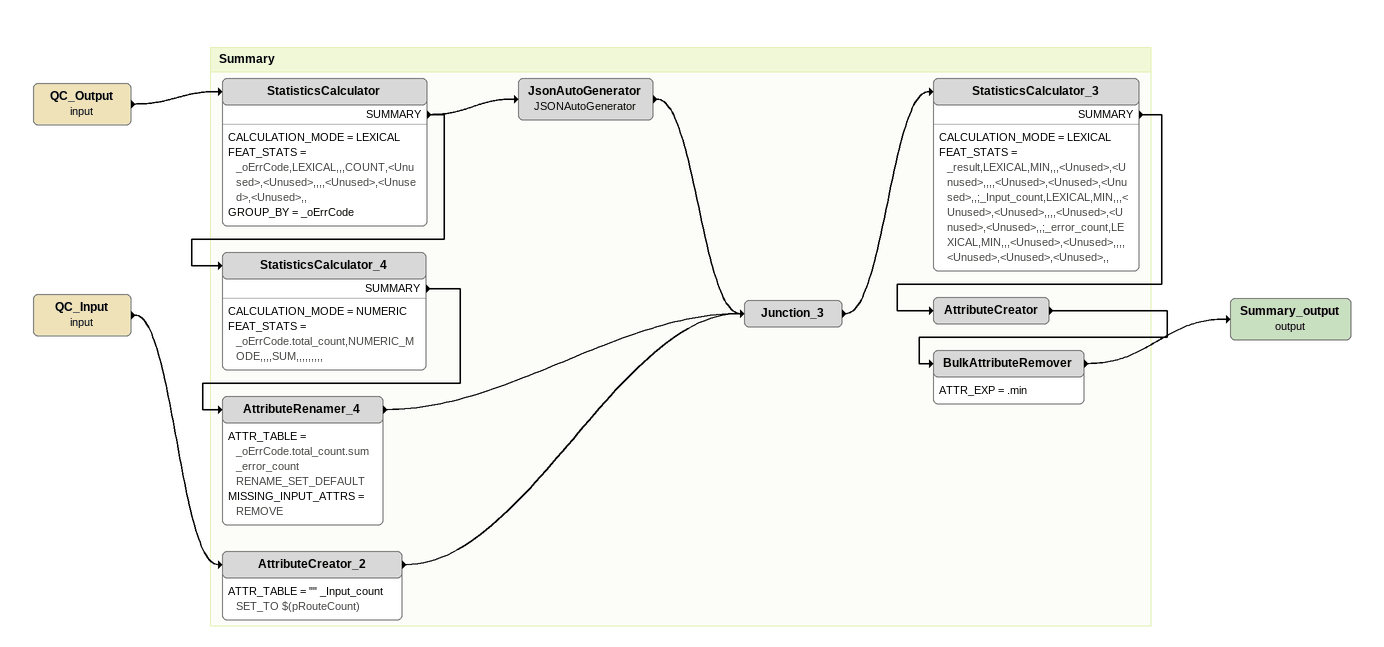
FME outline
QC_Output (input)
    -> StatisticsCalculator
QC_Input (input)
    -> AttributeCreator_2
Summary_output (output)

Bookmark: Summary
StatisticsCalculator
    CALCULATION_MODE = LEXICAL
    FEAT_STATS = _oErrCode,LEXICAL,,,COUNT,<Unused>,<Unused>,,,,<Unused>,<Unused>,<Unused>,,
    GROUP_BY = _oErrCode
    SUMMARY -> StatisticsCalculator_4
    SUMMARY -> JsonAutoGenerator
JsonAutoGenerator: JSONAutoGenerator
    -> Junction_3
StatisticsCalculator_4
    CALCULATION_MODE = NUMERIC
    FEAT_STATS = _oErrCode.total_count,NUMERIC_MODE,,,,SUM,,,,,,,,,
    SUMMARY -> AttributeRenamer_4
AttributeRenamer_4
    ATTR_TABLE = _oErrCode.total_count.sum _error_count RENAME_SET_DEFAULT
    MISSING_INPUT_ATTRS = REMOVE
    -> Junction_3
AttributeCreator_2
    ATTR_TABLE = "" _Input_count SET_TO $(pRouteCount)
    -> Junction_3
Junction_3
    -> StatisticsCalculator_3
StatisticsCalculator_3
    CALCULATION_MODE = LEXICAL
    FEAT_STATS = _result,LEXICAL,MIN,,,<Unused>,<Unused>,,,,<Unused>,<Unused>,<Unused>,,;_Input_count,LEXICAL,MIN,,,<Unused>,<Unused>,,,,<Unused>,<Unused>,<Unused>,,;_error_count,LEXICAL,MIN,,,<Unused>,<Unused>,,,,<Unused>,<Unused>,<Unused>,,
    SUMMARY -> AttributeCreator
AttributeCreator
    -> BulkAttributeRemover
BulkAttributeRemover
    ATTR_EXP = .min
    -> Summary_output (output)
